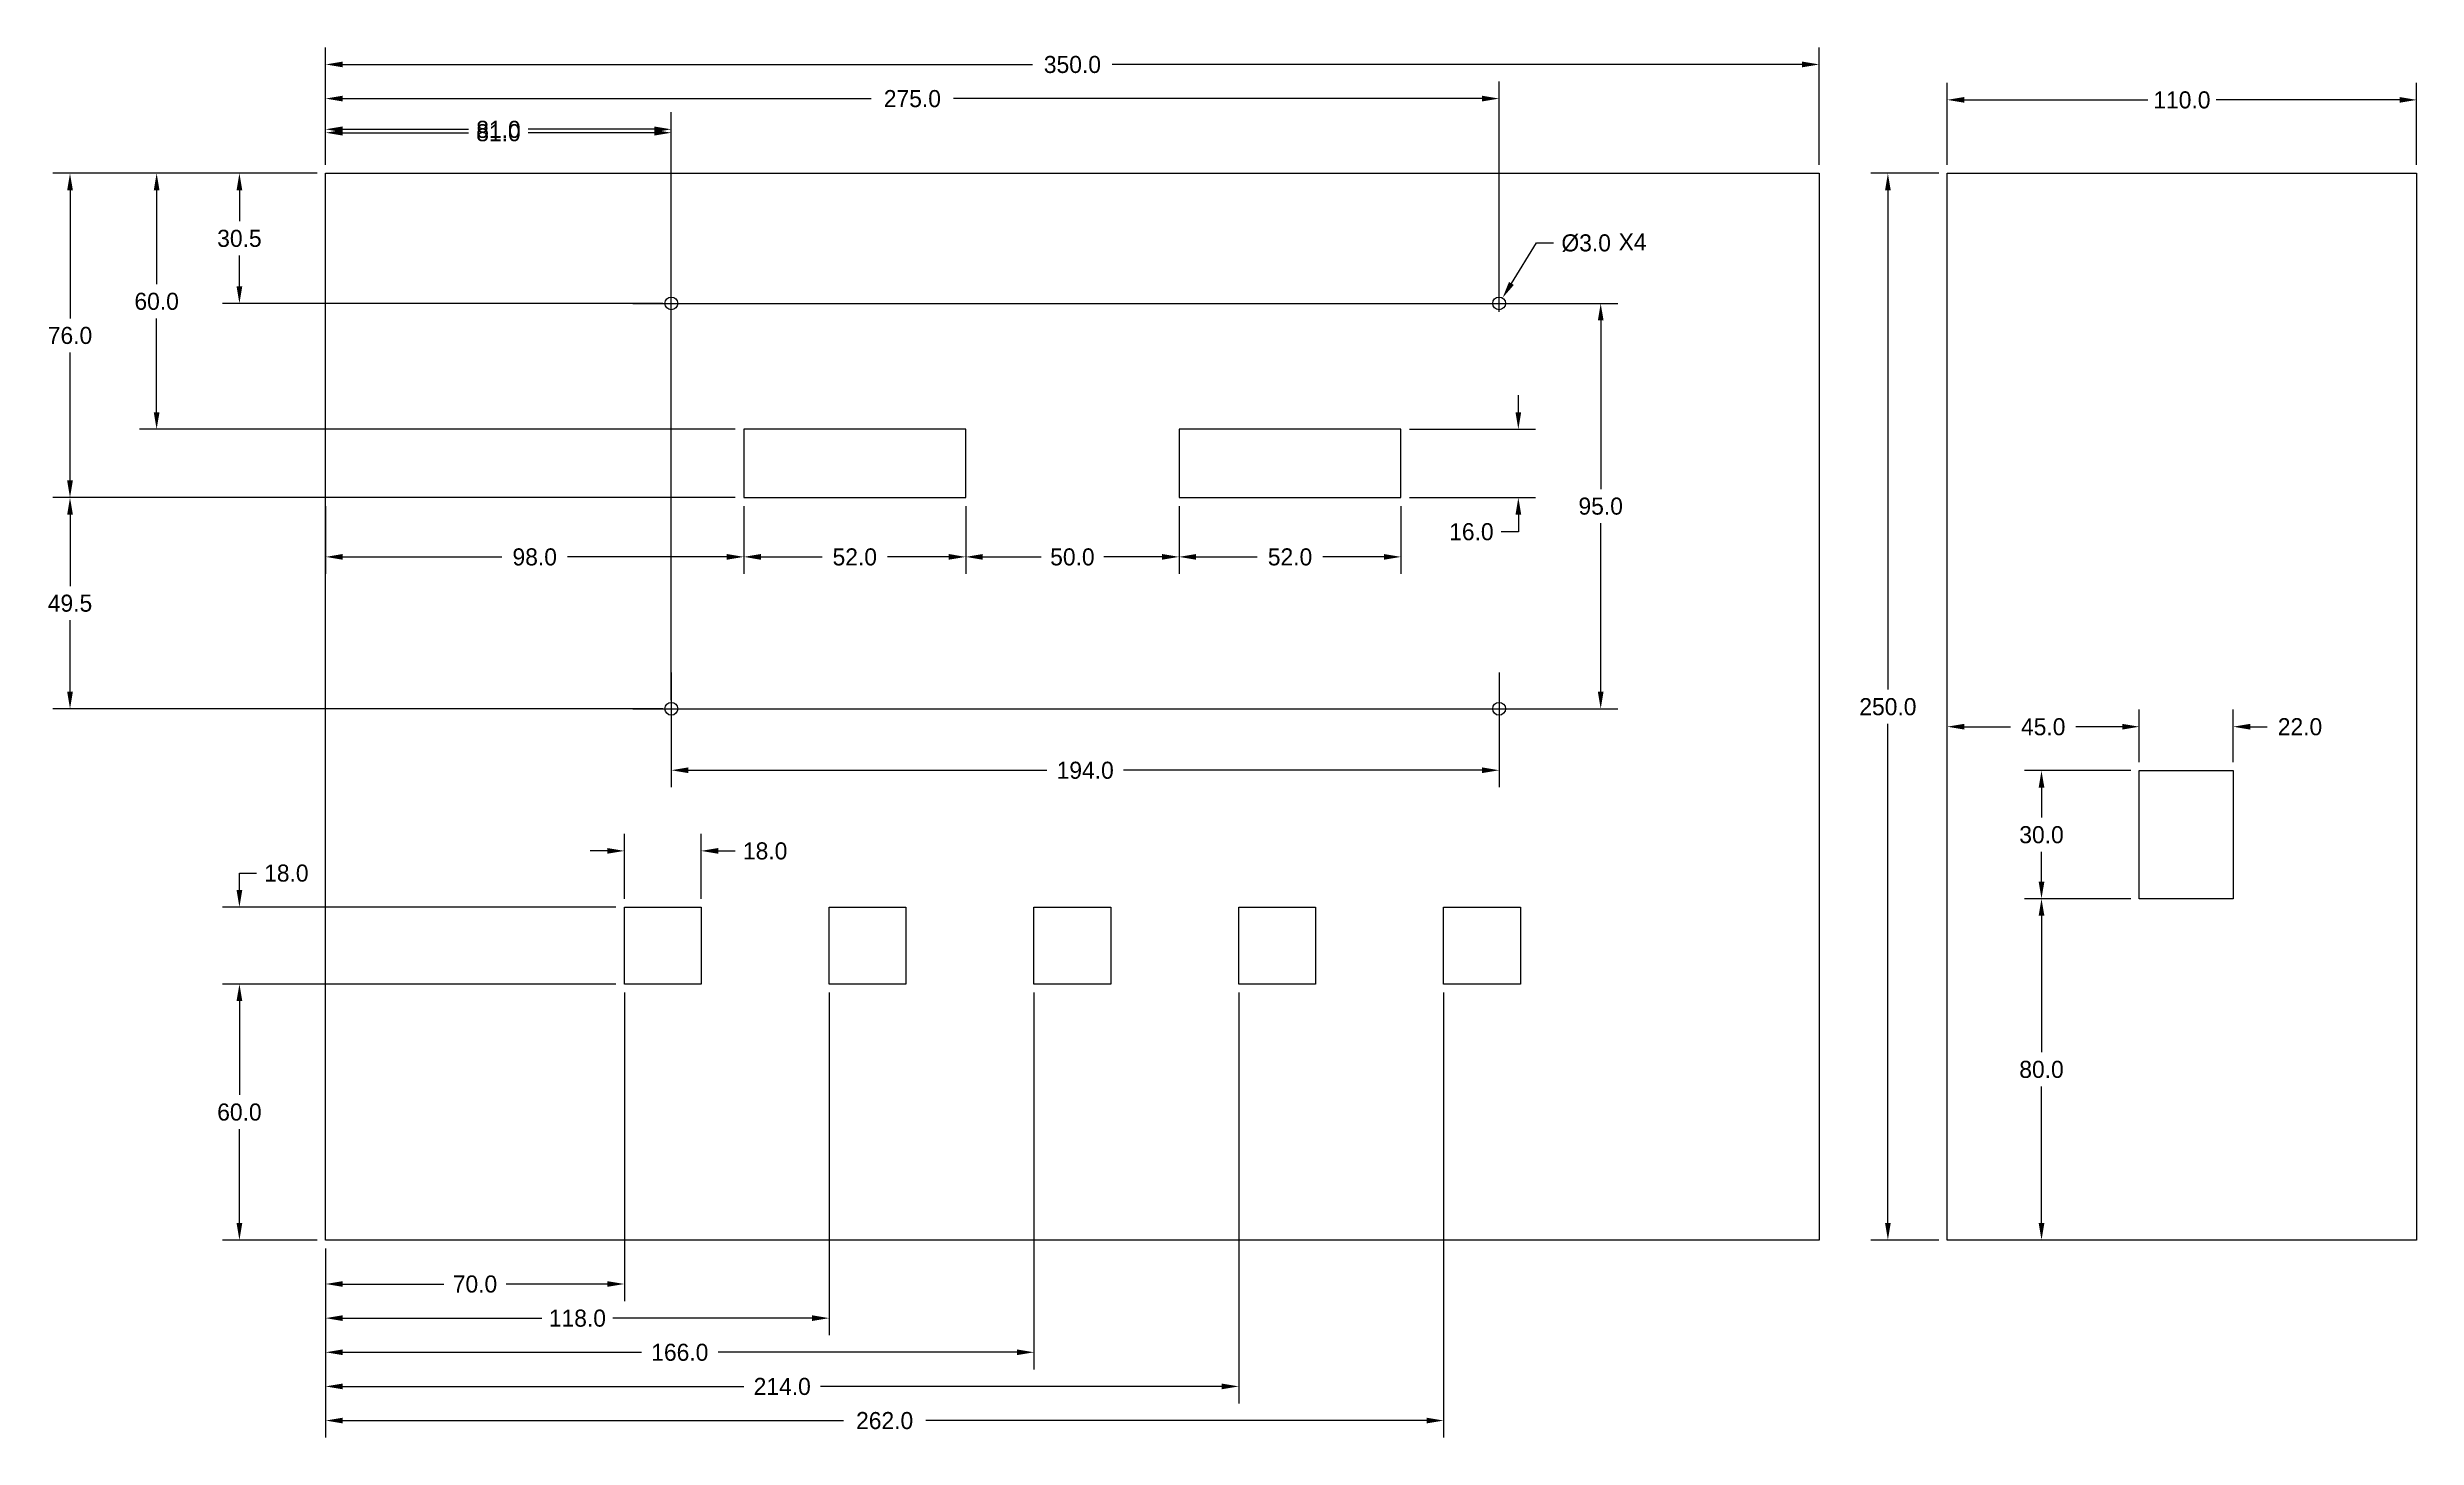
# Model space of a CAD drawing. Extents: x 35 to 590, y 54 to 380.
import ezdxf
from ezdxf.enums import TextEntityAlignment as Align

# ---------------------------------------------------------------- set-up
doc = ezdxf.new("R2010")
doc.units = 0
doc.layers.get('0').update_dxf_attribs({"linetype": 'CONTINUOUS'})
doc.layers.get('DEFPOINTS').update_dxf_attribs({"linetype": 'CONTINUOUS'})
doc.dimstyles.get("Standard").update_dxf_attribs({"dimtxt": 2.5, "dimasz": 2.5, "dimexe": 1.25, "dimexo": 0.625, "dimtad": 1, "dimcen": 2.5, "dimazin": 3, "dimtfac": 1, "dimtmove": 0, "dimatfit": 3})

# ---------------------------------------------------------------- blocks, each defined once
blk = doc.blocks.new('*D')
at = {"color": 0, "linetype": 'BYBLOCK'}
for p, q in [((100, 352), (100, 379.5)), ((450, 352), (450, 379.5)), ((104, 375.5), (265.67, 375.5)), ((446, 375.5), (284.33, 375.5)), ((100, 352), (100, 371.5)), ((104, 367.5), (227.83, 367.5)), ((371, 367.5), (247.17, 367.5)), ((375, 321.5), (375, 371.5)), ((480, 352), (480, 371.2)), ((484, 367.2), (527, 367.2)), ((586, 367.2), (543, 367.2)), ((590, 352), (590, 371.2)), ((100, 352), (100, 364.3)), ((100, 352), (100, 364.3)), ((100, 352), (100, 364.3)), ((100, 352), (100, 363.5)), ((181, 226.5), (181, 364.3)), ((181, 321.5), (181, 364.3)), ((181, 312), (181, 364.3)), ((181, 321.5), (181, 363.5)), ((104, 360.3), (133.5, 360.3)), ((104, 360.3), (133.5, 360.3)), ((104, 360.3), (133.5, 360.3)), ((104, 359.5), (133.5, 359.5)), ((177, 360.3), (147.5, 360.3)), ((177, 360.3), (147.5, 360.3)), ((177, 360.3), (147.5, 360.3)), ((177, 359.5), (147.5, 359.5)), ((98, 350), (36.1, 350)), ((98, 350), (56.4, 350)), ((98, 350), (75.8, 350)), ((478, 350), (462.1, 350)), ((40.1, 346), (40.1, 316)), ((60.4, 346), (60.4, 324)), ((79.8, 346), (79.8, 338.75)), ((466.1, 346), (466.1, 229)), ((377.88, 324.18), (383.73, 333.69)), ((383.73, 333.69), (387.73, 333.69)), ((79.8, 323.5), (79.8, 330.75)), ((179, 319.5), (75.8, 319.5)), ((172, 319.5), (402.8, 319.5)), ((373, 319.5), (377, 319.5)), ((375, 317.5), (375, 321.5)), ((60.4, 294), (60.4, 316)), ((398.8, 315.5), (398.8, 276)), ((40.1, 278), (40.1, 308)), ((379.5, 294), (379.5, 298)), ((196, 290), (56.4, 290)), ((354, 290), (383.5, 290)), ((196, 274), (36.1, 274)), ((196, 274), (36.1, 274)), ((354, 274), (383.5, 274)), ((40.1, 270), (40.1, 253.25)), ((100, 272), (100, 256.1)), ((198, 272), (198, 256.1)), ((198, 272), (198, 256.1)), ((250, 272), (250, 256.1)), ((250, 272), (250, 256.1)), ((300, 272), (300, 256.1)), ((300, 272), (300, 256.1)), ((352, 272), (352, 256.1)), ((379.5, 270), (379.5, 266)), ((398.8, 228.5), (398.8, 268)), ((379.5, 266), (375.5, 266)), ((104, 260.1), (141.33, 260.1)), ((194, 260.1), (156.67, 260.1)), ((202, 260.1), (216.33, 260.1)), ((246, 260.1), (231.67, 260.1)), ((254, 260.1), (267.67, 260.1)), ((296, 260.1), (282.33, 260.1)), ((304, 260.1), (318.33, 260.1)), ((348, 260.1), (333.67, 260.1)), ((40.1, 228.5), (40.1, 245.25)), ((181, 233), (181, 206.1)), ((375, 233), (375, 206.1)), ((179, 224.5), (36.1, 224.5)), ((172, 224.5), (402.8, 224.5)), ((480, 212), (480, 224.3)), ((525, 212), (525, 224.3)), ((525, 212), (525, 224.3)), ((547, 212), (547, 224.3)), ((466.1, 104), (466.1, 221)), ((484, 220.3), (494.83, 220.3)), ((521, 220.3), (510.17, 220.3)), ((521, 220.3), (517, 220.3)), ((551, 220.3), (555, 220.3)), ((185, 210.1), (269, 210.1)), ((371, 210.1), (287, 210.1)), ((523, 210), (498.1, 210)), ((502.1, 206), (502.1, 199)), ((170, 180), (170, 195.2)), ((188, 180), (188, 195.2)), ((166, 191.2), (162, 191.2)), ((192, 191.2), (196, 191.2)), ((502.1, 184), (502.1, 191)), ((79.8, 182), (79.8, 186)), ((79.8, 186), (83.8, 186)), ((168, 178), (75.8, 178)), ((523, 180), (498.1, 180)), ((523, 180), (498.1, 180)), ((502.1, 176), (502.1, 144)), ((168, 160), (75.8, 160)), ((168, 160), (75.8, 160)), ((79.8, 156), (79.8, 134)), ((79.8, 156), (79.8, 152)), ((170, 158), (170, 85.7)), ((218, 158), (218, 77.7)), ((266, 158), (266, 69.7)), ((314, 158), (314, 61.7)), ((362, 158), (362, 53.7)), ((502.1, 104), (502.1, 136)), ((79.8, 104), (79.8, 126)), ((98, 100), (75.8, 100)), ((478, 100), (462.1, 100)), ((523, 100), (498.1, 100)), ((100, 98), (100, 85.7)), ((100, 98), (100, 77.7)), ((100, 98), (100, 69.7)), ((100, 98), (100, 61.7)), ((100, 98), (100, 53.7)), ((104, 89.7), (127.67, 89.7)), ((166, 89.7), (142.33, 89.7)), ((104, 81.7), (150.67, 81.7)), ((214, 81.7), (167.33, 81.7)), ((104, 73.7), (174, 73.7)), ((262, 73.7), (192, 73.7)), ((104, 65.7), (198, 65.7)), ((310, 65.7), (216, 65.7)), ((104, 57.7), (221.33, 57.7)), ((358, 57.7), (240.67, 57.7))]:
    blk.add_line(p, q, dxfattribs=at)
for points in [[(104, 376.17), (104, 374.83), (100, 375.5)], [(446, 376.17), (446, 374.83), (450, 375.5)], [(104, 368.17), (104, 366.83), (100, 367.5)], [(371, 368.17), (371, 366.83), (375, 367.5)], [(484, 367.87), (484, 366.53), (480, 367.2)], [(586, 367.87), (586, 366.53), (590, 367.2)], [(104, 360.97), (104, 359.63), (100, 360.3)], [(104, 360.97), (104, 359.63), (100, 360.3)], [(104, 360.97), (104, 359.63), (100, 360.3)], [(177, 360.97), (177, 359.63), (181, 360.3)], [(177, 360.97), (177, 359.63), (181, 360.3)], [(177, 360.97), (177, 359.63), (181, 360.3)], [(104, 360.17), (104, 358.83), (100, 359.5)], [(177, 360.17), (177, 358.83), (181, 359.5)], [(39.43, 346), (40.77, 346), (40.1, 350)], [(59.73, 346), (61.07, 346), (60.4, 350)], [(79.13, 346), (80.47, 346), (79.8, 350)], [(465.43, 346), (466.77, 346), (466.1, 350)], [(79.13, 323.5), (80.47, 323.5), (79.8, 319.5)], [(378.45, 323.83), (377.31, 324.53), (375.79, 320.78)], [(398.13, 315.5), (399.47, 315.5), (398.8, 319.5)], [(59.73, 294), (61.07, 294), (60.4, 290)], [(378.83, 294), (380.17, 294), (379.5, 290)], [(39.43, 278), (40.77, 278), (40.1, 274)], [(39.43, 270), (40.77, 270), (40.1, 274)], [(378.83, 270), (380.17, 270), (379.5, 274)], [(104, 260.77), (104, 259.43), (100, 260.1)], [(194, 260.77), (194, 259.43), (198, 260.1)], [(202, 260.77), (202, 259.43), (198, 260.1)], [(246, 260.77), (246, 259.43), (250, 260.1)], [(254, 260.77), (254, 259.43), (250, 260.1)], [(296, 260.77), (296, 259.43), (300, 260.1)], [(304, 260.77), (304, 259.43), (300, 260.1)], [(348, 260.77), (348, 259.43), (352, 260.1)], [(39.43, 228.5), (40.77, 228.5), (40.1, 224.5)], [(398.13, 228.5), (399.47, 228.5), (398.8, 224.5)], [(484, 220.97), (484, 219.63), (480, 220.3)], [(521, 220.97), (521, 219.63), (525, 220.3)], [(521, 220.97), (521, 219.63), (525, 220.3)], [(551, 220.97), (551, 219.63), (547, 220.3)], [(185, 210.77), (185, 209.43), (181, 210.1)], [(371, 210.77), (371, 209.43), (375, 210.1)], [(501.43, 206), (502.77, 206), (502.1, 210)], [(166, 191.87), (166, 190.53), (170, 191.2)], [(192, 191.87), (192, 190.53), (188, 191.2)], [(501.43, 184), (502.77, 184), (502.1, 180)], [(79.13, 182), (80.47, 182), (79.8, 178)], [(501.43, 176), (502.77, 176), (502.1, 180)], [(79.13, 156), (80.47, 156), (79.8, 160)], [(79.13, 156), (80.47, 156), (79.8, 160)], [(79.13, 104), (80.47, 104), (79.8, 100)], [(465.43, 104), (466.77, 104), (466.1, 100)], [(501.43, 104), (502.77, 104), (502.1, 100)], [(104, 90.37), (104, 89.03), (100, 89.7)], [(166, 90.37), (166, 89.03), (170, 89.7)], [(104, 82.37), (104, 81.03), (100, 81.7)], [(214, 82.37), (214, 81.03), (218, 81.7)], [(104, 74.37), (104, 73.03), (100, 73.7)], [(262, 74.37), (262, 73.03), (266, 73.7)], [(104, 66.37), (104, 65.03), (100, 65.7)], [(310, 66.37), (310, 65.03), (314, 65.7)], [(104, 58.37), (104, 57.03), (100, 57.7)], [(358, 58.37), (358, 57.03), (362, 57.7)]]:
    blk.add_solid(points, dxfattribs=at)
at = {"layer": 'DEFPOINTS', "color": 0, "linetype": 'BYBLOCK'}
for p in [(450, 375.5), (375, 367.5), (480, 367.2), (100, 360.3), (100, 360.3), (181, 360.3), (181, 359.5), (100, 350), (100, 350), (100, 350), (100, 350), (100, 350), (100, 350), (100, 350), (100, 350), (100, 350), (450, 350), (480, 350), (480, 350), (590, 350), (79.8, 319.5), (170, 319.5), (181, 319.5), (181, 319.5), (181, 319.5), (374.21, 318.22), (375, 319.5), (375.79, 320.78), (181, 310), (60.4, 290), (198, 290), (352, 290), (40.1, 274), (100, 274), (198, 274), (198, 274), (198, 274), (198, 274), (250, 274), (250, 274), (300, 274), (300, 274), (352, 274), (352, 274), (379.5, 274), (198, 260.1), (250, 260.1), (300, 260.1), (352, 260.1), (181, 235), (375, 235), (40.1, 224.5), (170, 224.5), (181, 224.5), (181, 224.5), (398.8, 224.5), (525, 220.3), (547, 220.3), (181, 210.1), (480, 210), (502.1, 210), (525, 210), (525, 210), (525, 210), (547, 210), (188, 191.2), (79.8, 178), (170, 178), (170, 178), (188, 178), (525, 180), (525, 180), (79.8, 160), (170, 160), (170, 160), (170, 160), (218, 160), (266, 160), (314, 160), (362, 160), (100, 100), (100, 100), (100, 100), (100, 100), (100, 100), (100, 100), (466.1, 100), (480, 100), (502.1, 100), (525, 100), (170, 89.7), (218, 81.7), (266, 73.7), (314, 65.7), (362, 57.7)]:
    blk.add_point(p, dxfattribs=at)
at = {"color": 0, "linetype": 'BYBLOCK'}
for s, p in [('350.0', (275, 375.5)), ('275.0', (237.5, 367.5)), ('110.0', (535, 367.2)), ('81.0', (140.5, 360.3)), ('81.0', (140.5, 360.3)), ('81.0', (140.5, 360.3)), ('81.0', (140.5, 359.5)), ('30.5', (79.8, 334.75)), ('%%c3.0', (395.4, 333.69)), ('60.0', (60.4, 320)), ('76.0', (40.1, 312)), ('95.0', (398.8, 272)), ('16.0', (368.5, 266)), ('98.0', (149, 260.1)), ('52.0', (224, 260.1)), ('50.0', (275, 260.1)), ('52.0', (326, 260.1)), ('49.5', (40.1, 249.25)), ('250.0', (466.1, 225)), ('45.0', (502.5, 220.3)), ('22.0', (562.67, 220.3)), ('194.0', (278, 210.1)), ('30.0', (502.1, 195)), ('18.0', (203, 191.2)), ('18.0', (90.8, 186)), ('80.0', (502.1, 140)), ('60.0', (79.8, 130)), ('70.0', (135, 89.7)), ('118.0', (159, 81.7)), ('166.0', (183, 73.7)), ('214.0', (207, 65.7)), ('262.0', (231, 57.7))]:
    blk.add_text(s, height=4, dxfattribs=at).set_placement(p, align=Align.MIDDLE_CENTER)

msp = doc.modelspace()

# ---------------------------------------------------------------- linework, layer by layer
at = {"color": 0}
for points in [[(100, 100), (100, 350), (450, 350), (450, 100)], [(480, 100), (480, 350), (590, 350), (590, 100)], [(198, 290), (198, 274), (250, 274), (250, 290)], [(300, 290), (300, 274), (352, 274), (352, 290)], [(525, 180), (525, 210), (547, 210), (547, 180)], [(170, 160), (170, 178), (188, 178), (188, 160)], [(218, 160), (218, 178), (236, 178), (236, 160)], [(266, 160), (266, 178), (284, 178), (284, 160)], [(314, 160), (314, 178), (332, 178), (332, 160)], [(362, 160), (362, 178), (380, 178), (380, 160)]]:
    msp.add_lwpolyline(points, close=True, dxfattribs=at)
for centre in [(181, 319.5), (375, 319.5), (181, 224.5), (375, 224.5)]:
    msp.add_circle(centre, 1.5, dxfattribs=at)

# ---------------------------------------------------------------- texts
msp.add_text('X4', height=4, dxfattribs=at).set_placement((403, 331.9))

# ---------------------------------------------------------------- dimensions: what is measured, and where the dimension line sits
for base, p1, p2, middle in [((170, 89.7), (100, 100), (170, 160), (135, 89.7)), ((218, 81.7), (100, 100), (218, 160), (159, 81.7)), ((266, 73.7), (100, 100), (266, 160), (183, 73.7)), ((314, 65.7), (100, 100), (314, 160), (207, 65.7)), ((362, 57.7), (100, 100), (362, 160), (231, 57.7)), ((188, 191.2), (170, 178), (188, 178), (203, 191.2)), ((375, 367.5), (100, 350), (375, 319.5), (237.5, 367.5)), ((450, 375.5), (100, 350), (450, 350), (275, 375.5)), ((198, 260.1), (100, 274), (198, 274), (149, 260.1)), ((250, 260.1), (198, 274), (250, 274), (224, 260.1)), ((300, 260.1), (250, 274), (300, 274), (275, 260.1)), ((352, 260.1), (300, 274), (352, 274), (326, 260.1)), ((181, 210.1), (375, 235), (181, 235), (278, 210.1)), ((525, 220.3), (480, 210), (525, 210), (502.5, 220.3)), ((547, 220.3), (525, 210), (547, 210), (562.667, 220.3)), ((480, 367.2), (590, 350), (480, 350), (535, 367.2)), ((100, 360.3), (181, 310), (100, 350), (140.5, 360.3))]:
    dim = msp.add_linear_dim(base=base, p1=p1, p2=p2, dimstyle='Standard', dxfattribs=at)
    dim.commit()
    dim.dimension.update_dxf_attribs({"geometry": '*D', "text_midpoint": middle})
for base, p1, p2, middle in [((398.8, 224.5), (170, 319.5), (170, 224.5), (398.8, 272)), ((79.8, 319.5), (100, 350), (181, 319.5), (79.8, 334.75)), ((60.4, 290), (100, 350), (198, 290), (60.4, 320)), ((40.1, 274), (100, 350), (198, 274), (40.1, 312)), ((40.1, 224.5), (198, 274), (181, 224.5), (40.1, 249.25)), ((79.8, 160), (100, 100), (170, 160), (79.8, 130)), ((79.8, 178), (170, 160), (170, 178), (90.8, 186)), ((379.5, 274), (352, 290), (352, 274), (368.5, 266)), ((466.1, 100), (480, 350), (480, 100), (466.1, 225)), ((502.1, 210), (525, 180), (525, 210), (502.1, 195)), ((502.1, 100), (525, 180), (525, 100), (502.1, 140))]:
    dim = msp.add_linear_dim(base=base, p1=p1, p2=p2, angle=90, dimstyle='Standard', dxfattribs=at)
    dim.commit()
    dim.dimension.update_dxf_attribs({"geometry": '*D', "text_midpoint": middle})
dim = msp.add_diameter_dim_2p(p1=(374.214, 318.223), p2=(375.786, 320.777), dimstyle='Standard', dxfattribs=at)
dim.commit()
dim.dimension.update_dxf_attribs({"geometry": '*D', "text_midpoint": (395.401, 333.694)})

doc.saveas('drawing.dxf')
